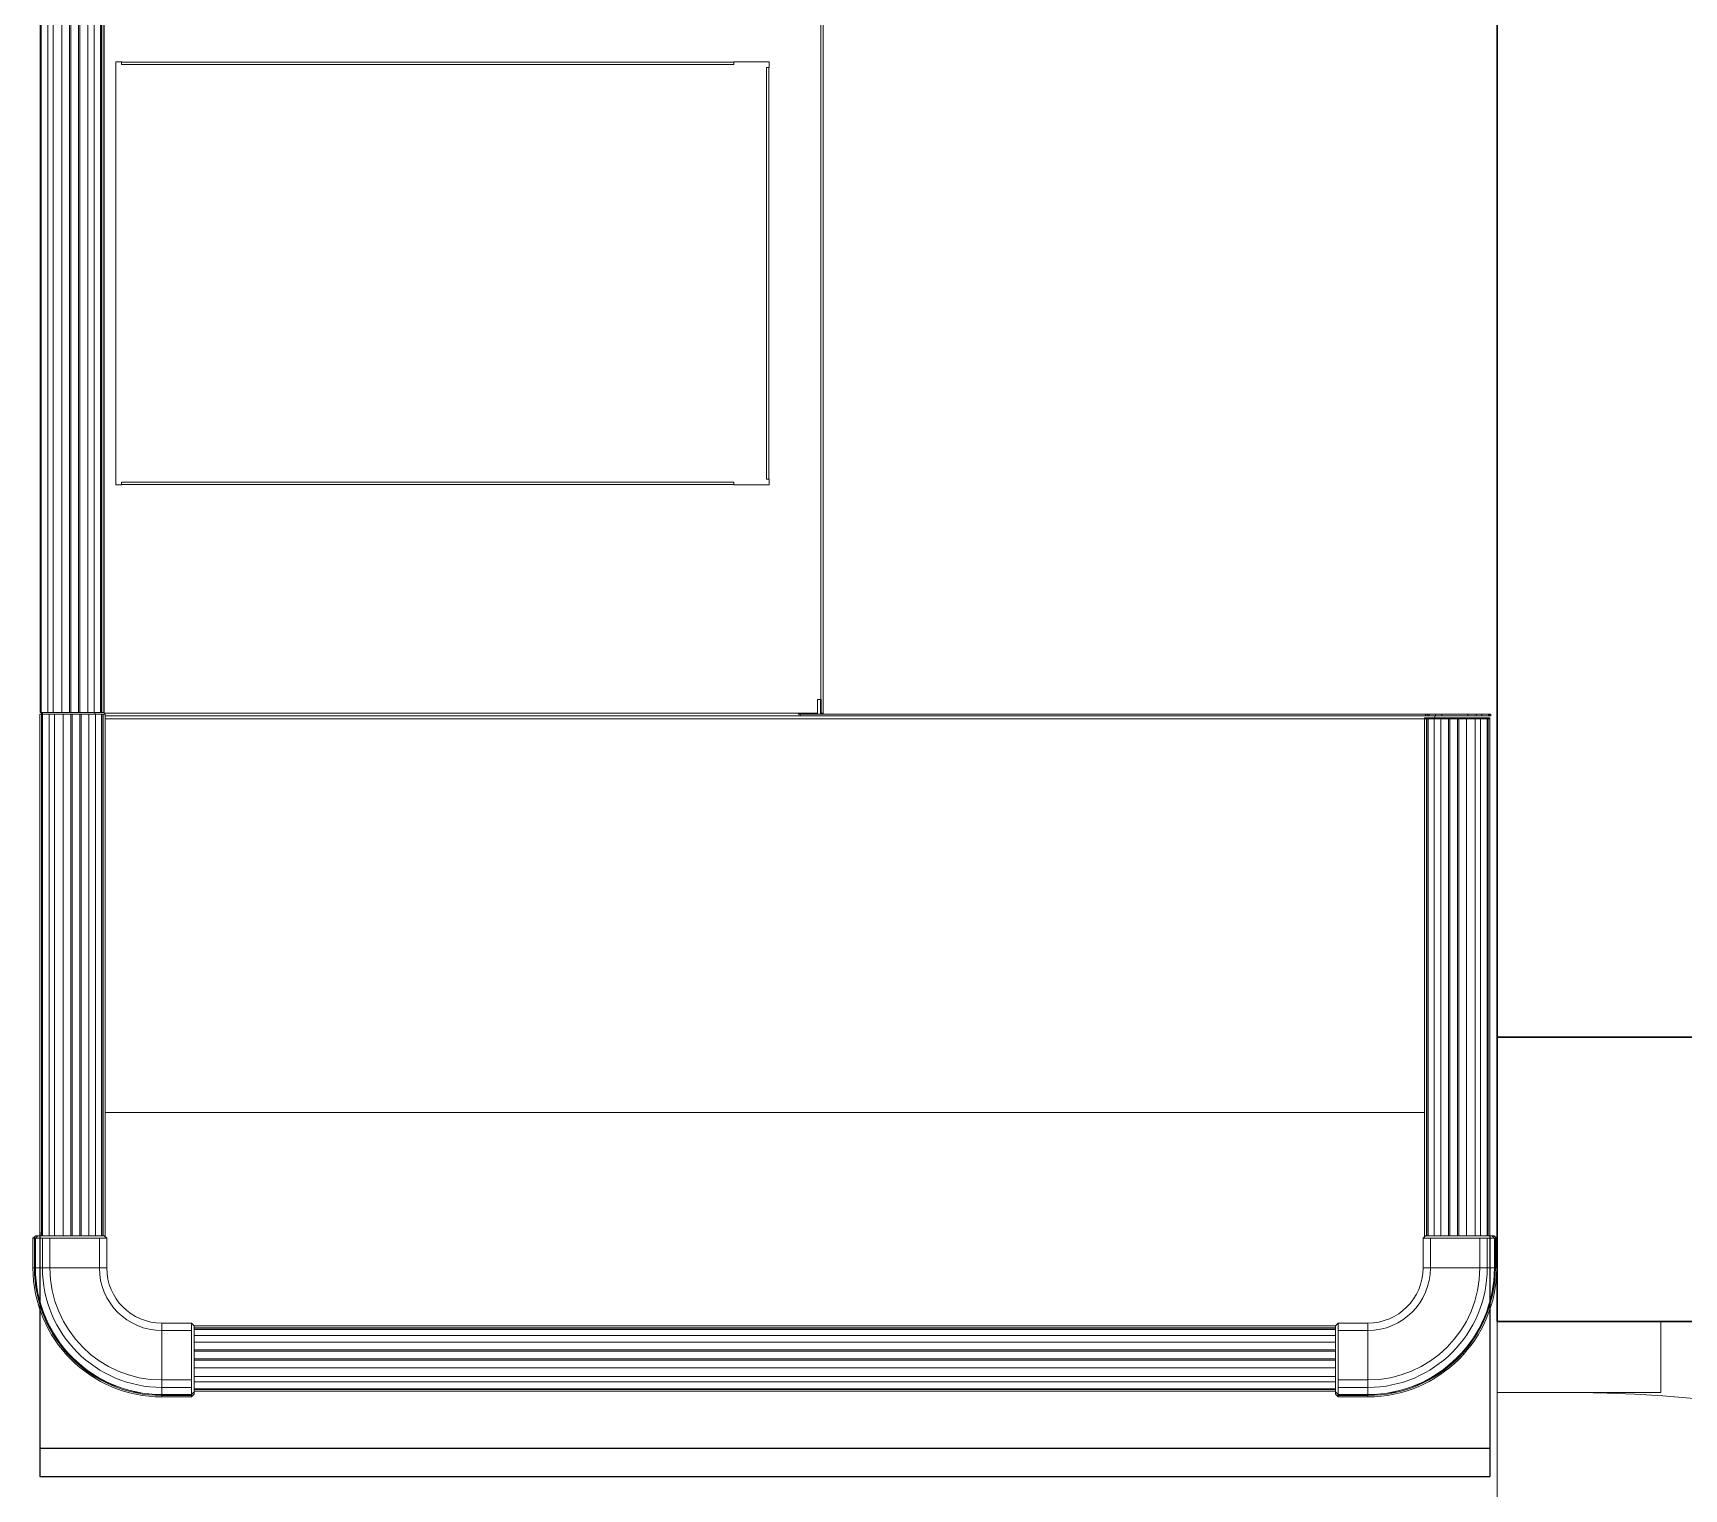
# Model space of a CAD drawing. Header units: inches. Extents: x 148614 to 294443, y 4730 to 138360.
# Drawn here: x 233509 to 234670, y 104176 to 105200 of the extents above; entities that cross this region are included whole.
import ezdxf

# ---------------------------------------------------------------- set-up
doc = ezdxf.new("R2010")
doc.units = ezdxf.units.IN
doc.header["$MEASUREMENT"] = 0
for name, color, linetype, lineweight in [('01-PDA MEP', 7, 'Continuous', 15), ('Aristas tangentes visibles(Kider)', 7, 'Continuous', 5), ('Aristas visibles(Kider)', 7, 'Continuous', 5), ('DIAMENSION', 122, 'Continuous', 15), ('DOORS', 44, 'Continuous', 13), ('mullion', 6, 'Continuous', 30), ('wall cut', 7, 'Continuous', 30), ('wall ele', 7, 'Continuous', 15)]:
    doc.layers.add(name, color=color, linetype=linetype, lineweight=lineweight)
doc.layers.add('DIM', color=7, linetype='Continuous')

# ---------------------------------------------------------------- blocks, each defined once
blk = doc.blocks.new('*U18')
at = {"layer": 'DOORS'}
for points in [[(50, 0), (50, 765), (85, 765), (85, 0)], [(50, 57.5), (50, -57.5), (0, -57.5), (0, 57.5)], [(900, 57.5), (900, -57.5), (850, -57.5), (850, 57.5)]]:
    blk.add_lwpolyline(points, close=True, dxfattribs=at)
blk.add_arc((85, 0), 765, 0, 90, dxfattribs=at)
blk = doc.blocks.new('xcz')
for p, q in [((2319955.6, -2966847.8), (2319953.1, -2966847.8)), ((2320415.8, -2966860.8), (2320415.8, -2967225)), ((2320419.6, -2966860.8), (2320419.6, -2967225)), ((2320424.3, -2966860.8), (2320424.3, -2967225)), ((2320424.3, -2966860.8), (2320424.3, -2967225)), ((2320425, -2966860.8), (2320425, -2967225)), ((2320426.1, -2966860.8), (2320426.1, -2967225)), ((2320429.1, -2967225), (2320380.9, -2967225)), ((2320429.1, -2967225), (2320430.9, -2967226.8)), ((2320384.3, -2967226.8), (2320419.1, -2967226.8)), ((2320419.1, -2967226.8), (2320424.3, -2967226.8)), ((2320419.1, -2967247.7), (2320419.1, -2967226.8)), ((2320424.3, -2967226.8), (2320429.3, -2967226.8)), ((2320424.3, -2967247.7), (2320424.3, -2967226.8)), ((2320429.3, -2967226.8), (2320429.3, -2967226.8)), ((2320429.3, -2967226.8), (2320430, -2967226.8)), ((2320429.3, -2967247.7), (2320429.3, -2967226.8)), ((2320429.3, -2967247.7), (2320429.3, -2967226.8)), ((2320430, -2967226.8), (2320430.9, -2967226.8)), ((2320430, -2967247.7), (2320430, -2967226.8)), ((2320430.9, -2967247.7), (2320430.9, -2967226.8)), ((2320384.3, -2967247.7), (2320419.1, -2967247.7)), ((2320419.1, -2967247.7), (2320424.3, -2967247.7)), ((2320424.3, -2967247.7), (2320429.3, -2967247.7)), ((2320429.3, -2967247.7), (2320430, -2967247.7)), ((2320429.3, -2967247.7), (2320429.3, -2967247.7)), ((2320430, -2967247.7), (2320430.9, -2967247.7))]:
    blk.add_line(p, q)
at = {"flags": 128}
blk.add_lwpolyline([(2320427.7, -2967225.2), (2320427.7, -2967225.3), (2320427.8, -2967225.3), (2320427.8, -2967225.4), (2320427.9, -2967225.5), (2320428, -2967225.6), (2320428.1, -2967225.7), (2320428.4, -2967225.9), (2320428.9, -2967226.4), (2320429.3, -2967226.8)], dxfattribs=at)
for radius in [89.7, 89, 84, 78.8, 90.7, 89.1]:
    blk.add_arc((2320340.3, -2967247.7), radius, 270, 0)
at = {"layer": 'Aristas tangentes visibles(Kider)'}
for p, q in [((2319405.9, -2966857), (2319405.9, -2965896.7)), ((2319406.7, -2966857), (2319406.7, -2965896.7)), ((2319411.4, -2966857), (2319411.4, -2965896.7)), ((2319415.2, -2966857), (2319415.2, -2965896.7)), ((2319444, -2966857), (2319444, -2965896.7)), ((2319449.4, -2966857), (2319449.4, -2965896.7)), ((2319450.8, -2966857), (2319450.8, -2965896.7)), ((2319955.4, -2966857.9), (2319955.4, -2966349.2)), ((2319463.2, -2966399.6), (2319894, -2966399.6)), ((2319918.7, -2966403.4), (2319918.7, -2966692.9)), ((2319894, -2966696.7), (2319463.2, -2966696.7)), ((2319955, -2966847.8), (2319955, -2966858.1)), ((2319406.9, -2967225), (2319406.9, -2966857)), ((2319407.6, -2967225), (2319407.6, -2966857)), ((2319412.3, -2967225), (2319412.3, -2966858.3)), ((2319416.1, -2967225), (2319416.1, -2966858.3)), ((2319444.9, -2967225), (2319444.9, -2966858.3)), ((2319450.4, -2967225), (2319450.4, -2966858.3)), ((2319450.9, -2966857.5), (2319953.1, -2966857.5)), ((2319451.7, -2967225.7), (2319451.7, -2966858.3)), ((2320426.1, -2966861.5), (2319451.8, -2966861.5)), ((2319940.7, -2966859.4), (2319940.7, -2966858.3)), ((2320380.2, -2966860.8), (2320380.2, -2967225.7)), ((2320380.8, -2966859.4), (2320380.8, -2966858.3)), ((2320381, -2966859.4), (2320381, -2966858.3)), ((2320381.5, -2966860.8), (2320381.5, -2967225)), ((2320382.4, -2966859.4), (2320382.4, -2966858.3)), ((2320387, -2966860.8), (2320387, -2967225)), ((2320387.8, -2966859.4), (2320387.8, -2966858.3)), ((2320416.6, -2966859.4), (2320416.6, -2966858.3)), ((2320420.4, -2966859.4), (2320420.4, -2966858.3)), ((2320425.1, -2966859.4), (2320425.1, -2966858.3)), ((2320425.9, -2966859.4), (2320425.9, -2966858.3)), ((2319401.9, -2967226.8), (2319401.9, -2967247.7)), ((2319402.6, -2967226.8), (2319402.6, -2967247.7)), ((2319407.6, -2967226.8), (2319407.6, -2967247.7)), ((2319412.8, -2967226.8), (2319412.8, -2967247.7)), ((2319447.6, -2967226.8), (2319447.6, -2967247.7)), ((2320384.3, -2967247.7), (2320384.3, -2967226.8)), ((2319401.9, -2967247.7), (2319400.9, -2967247.7)), ((2319402.5, -2967247.7), (2319401.9, -2967247.7)), ((2319402.6, -2967247.7), (2319402.5, -2967247.7)), ((2319407.6, -2967247.7), (2319402.6, -2967247.7)), ((2319412.8, -2967247.7), (2319407.6, -2967247.7)), ((2319447.6, -2967247.7), (2319412.8, -2967247.7)), ((2319452.8, -2967247.7), (2319447.6, -2967247.7)), ((2320379.1, -2967247.7), (2320384.3, -2967247.7)), ((2319491.6, -2967286.5), (2319491.6, -2967291.7)), ((2319491.6, -2967291.7), (2319512.5, -2967291.7)), ((2319491.6, -2967291.7), (2319491.6, -2967326.5)), ((2320317.6, -2967288.5), (2319514.3, -2967288.5)), ((2320317.6, -2967289.8), (2319514.3, -2967289.8)), ((2320317.6, -2967295.3), (2319514.3, -2967295.3)), ((2320319.4, -2967291.7), (2320340.3, -2967291.7)), ((2320340.3, -2967286.5), (2320340.3, -2967291.7)), ((2320340.3, -2967291.7), (2320340.3, -2967326.5)), ((2319491.6, -2967326.5), (2319512.5, -2967326.5)), ((2319491.6, -2967326.5), (2319491.6, -2967331.7)), ((2320317.6, -2967324.1), (2319514.3, -2967324.1)), ((2320317.6, -2967327.9), (2319514.3, -2967327.9)), ((2320319.4, -2967326.5), (2320340.3, -2967326.5)), ((2320340.3, -2967326.5), (2320340.3, -2967331.7)), ((2319491.6, -2967331.7), (2319512.5, -2967331.7)), ((2319491.6, -2967331.7), (2319491.6, -2967336.7)), ((2319491.6, -2967336.7), (2319491.6, -2967337.4)), ((2319491.6, -2967336.7), (2319512.5, -2967336.7)), ((2319491.6, -2967336.7), (2319491.6, -2967336.7)), ((2319491.6, -2967337.4), (2319512.5, -2967337.4)), ((2319491.6, -2967337.4), (2319491.6, -2967338.3)), ((2320317.6, -2967332.6), (2319514.3, -2967332.6)), ((2320317.6, -2967333.3), (2319514.3, -2967333.3)), ((2320319.4, -2967331.7), (2320340.3, -2967331.7)), ((2320319.4, -2967336.7), (2320340.3, -2967336.7)), ((2320319.4, -2967337.4), (2320340.3, -2967337.4)), ((2320340.3, -2967331.7), (2320340.3, -2967336.7)), ((2320340.3, -2967336.7), (2320340.3, -2967337.4)), ((2320340.3, -2967336.7), (2320340.3, -2967336.7)), ((2320340.3, -2967337.4), (2320340.3, -2967338.3))]:
    blk.add_line(p, q, dxfattribs=at)
for centre, radius, start, end in [((2319491.6, -2967247.7), 89.7, 180, 270), ((2319491.6, -2967247.7), 89, 180, 270), ((2319491.6, -2967247.7), 84, 180, 270), ((2319491.6, -2967247.7), 78.8, 180, 270), ((2319491.6, -2967247.7), 44, 180, 270), ((2320340.3, -2967247.7), 44, 270, 0)]:
    blk.add_arc(centre, radius, start, end, dxfattribs=at)
at = {"layer": 'Aristas visibles(Kider)'}
for p, q in [((2319406.7, -2966857), (2319406.7, -2965896.7)), ((2319421.2, -2966857), (2319421.2, -2965896.7)), ((2319426.7, -2966857), (2319426.7, -2965896.7)), ((2319427.6, -2966857), (2319427.6, -2965896.7)), ((2319433, -2966857), (2319433, -2965896.7)), ((2319433.9, -2966857), (2319433.9, -2965896.7)), ((2319439.4, -2966857), (2319439.4, -2965896.7)), ((2319448.3, -2966857), (2319448.3, -2965896.7)), ((2319449.2, -2966857), (2319449.2, -2965896.7)), ((2319450.9, -2966857), (2319450.9, -2965896.7)), ((2319957, -2966348.8), (2319957, -2966858.1)), ((2319459.2, -2966696.9), (2319459.2, -2966399.4)), ((2319459.2, -2966399.4), (2319463.2, -2966399.4)), ((2319463.2, -2966399.4), (2319463.2, -2966399.6)), ((2319463.2, -2966401.3), (2319463.2, -2966399.6)), ((2319894, -2966399.4), (2319918.9, -2966399.4)), ((2319894, -2966399.6), (2319894, -2966399.4)), ((2319894, -2966399.6), (2319894, -2966401.3)), ((2319918.9, -2966399.4), (2319918.9, -2966403.4)), ((2319894, -2966401.3), (2319463.2, -2966401.3)), ((2319917, -2966403.4), (2319918.7, -2966403.4)), ((2319917, -2966692.9), (2319917, -2966403.4)), ((2319918.9, -2966403.4), (2319918.7, -2966403.4)), ((2319463.2, -2966696.9), (2319459.2, -2966696.9)), ((2319463.2, -2966694.9), (2319894, -2966694.9)), ((2319463.2, -2966696.7), (2319463.2, -2966694.9)), ((2319463.2, -2966696.7), (2319463.2, -2966696.9)), ((2319894, -2966694.9), (2319894, -2966696.7)), ((2319894, -2966696.9), (2319894, -2966696.7)), ((2319918.9, -2966696.9), (2319894, -2966696.9)), ((2319918.7, -2966692.9), (2319917, -2966692.9)), ((2319918.7, -2966692.9), (2319918.9, -2966692.9)), ((2319918.9, -2966692.9), (2319918.9, -2966696.9)), ((2319953.1, -2966847.8), (2319953.1, -2966857.5)), ((2319955.6, -2966847.8), (2319955.6, -2966857.5)), ((2319957, -2966844.6), (2319957, -2966858.1)), ((2319957, -2966857.5), (2319957, -2966847.8)), ((2319405.8, -2966858.3), (2319406.9, -2966858.3)), ((2319405.8, -2967225), (2319405.8, -2966858.3)), ((2319406.7, -2966857), (2319405.9, -2966857)), ((2319411.4, -2966857), (2319406.7, -2966857)), ((2319406.7, -2966857), (2319406.7, -2966857)), ((2319406.9, -2966858.3), (2319407.6, -2966858.3)), ((2319407.6, -2967225), (2319407.6, -2966857)), ((2319407.6, -2966858.3), (2319412.3, -2966858.3)), ((2319407.6, -2966858.3), (2319407.6, -2966858.3)), ((2319415.2, -2966857), (2319411.4, -2966857)), ((2319412.3, -2966858.3), (2319416.1, -2966858.3)), ((2319421.2, -2966857), (2319415.2, -2966857)), ((2319416.1, -2966858.3), (2319422.2, -2966858.3)), ((2319421.2, -2966857), (2319426.7, -2966857)), ((2319422.2, -2966858.3), (2319427.6, -2966858.3)), ((2319422.2, -2967225), (2319422.2, -2966858.3)), ((2319426.7, -2966857), (2319427.6, -2966857)), ((2319427.6, -2966857), (2319433, -2966857)), ((2319427.6, -2966858.3), (2319428.5, -2966858.3)), ((2319427.6, -2967225), (2319427.6, -2966858.3)), ((2319428.5, -2966858.3), (2319433.9, -2966858.3)), ((2319428.5, -2967225), (2319428.5, -2966858.3)), ((2319433, -2966857), (2319433.9, -2966857)), ((2319433.9, -2966857), (2319439.4, -2966857)), ((2319433.9, -2966858.3), (2319434.8, -2966858.3)), ((2319433.9, -2967225), (2319433.9, -2966858.3)), ((2319434.8, -2966858.3), (2319440.3, -2966858.3)), ((2319434.8, -2967225), (2319434.8, -2966858.3)), ((2319444, -2966857), (2319439.4, -2966857)), ((2319440.3, -2967225), (2319440.3, -2966858.3)), ((2319440.3, -2966858.3), (2319444.9, -2966858.3)), ((2319448.3, -2966857), (2319444, -2966857)), ((2319444.4, -2966858.3), (2319444.4, -2966857)), ((2319444.4, -2966857), (2319444.4, -2966858.1)), ((2319444.4, -2966858.1), (2319444.4, -2966858.1)), ((2319444.4, -2966858.1), (2319444.4, -2966858.3)), ((2319444.9, -2966858.3), (2319449.2, -2966858.3)), ((2319448.3, -2966857), (2319449.2, -2966857)), ((2319449.2, -2966857), (2319449.4, -2966857)), ((2319450.1, -2966858.3), (2319449.2, -2966858.3)), ((2319449.2, -2967225), (2319449.2, -2966858.3)), ((2319449.4, -2966857), (2319450.8, -2966857)), ((2319450.4, -2966858.3), (2319450.1, -2966858.3)), ((2319450.1, -2967225), (2319450.1, -2966858.3)), ((2319451.7, -2966858.3), (2319450.4, -2966858.3)), ((2319450.9, -2966857), (2319450.8, -2966857)), ((2319451.7, -2966858.3), (2319451.8, -2966858.3)), ((2319451.8, -2967225.9), (2319451.8, -2966858.3)), ((2319451.8, -2966859.4), (2320426.9, -2966859.4)), ((2319938.9, -2966859.4), (2319938.9, -2966859.4)), ((2319939.4, -2966858.3), (2319940.7, -2966858.3)), ((2320426.9, -2966858.3), (2319940.7, -2966858.3)), ((2319953.1, -2966857.5), (2319953.1, -2966858.3)), ((2319955, -2966858.1), (2319953.1, -2966858.1)), ((2319955.6, -2966857.5), (2319957, -2966857.5)), ((2319956.9, -2966858.1), (2319957, -2966858.1)), ((2319957, -2966858.1), (2319957, -2966858.3)), ((2320380.1, -2966860.8), (2320380.2, -2966860.8)), ((2320380.1, -2966861.5), (2320380.1, -2967225.9)), ((2320381.5, -2966860.8), (2320380.2, -2966860.8)), ((2320380.9, -2966858.3), (2320380.8, -2966858.3)), ((2320380.9, -2966858.3), (2320381, -2966858.3)), ((2320380.9, -2966859.4), (2320380.9, -2966858.3)), ((2320381, -2966859.4), (2320380.9, -2966859.4)), ((2320382.4, -2966858.3), (2320381, -2966858.3)), ((2320381, -2966859.4), (2320382.4, -2966859.4)), ((2320381.8, -2966860.8), (2320381.5, -2966860.8)), ((2320381.8, -2966860.8), (2320381.8, -2967225)), ((2320382.7, -2966860.8), (2320381.8, -2966860.8)), ((2320382.6, -2966858.3), (2320382.4, -2966858.3)), ((2320382.4, -2966859.4), (2320382.6, -2966859.4)), ((2320382.6, -2966859.4), (2320382.6, -2966858.3)), ((2320383.5, -2966858.3), (2320382.6, -2966858.3)), ((2320382.6, -2966859.4), (2320383.5, -2966859.4)), ((2320382.7, -2966860.8), (2320382.7, -2967225)), ((2320382.7, -2966860.8), (2320387, -2966860.8)), ((2320383.5, -2966859.4), (2320383.5, -2966858.3)), ((2320383.5, -2966858.3), (2320387.8, -2966858.3)), ((2320387.8, -2966859.4), (2320383.5, -2966859.4)), ((2320387, -2966860.8), (2320391.6, -2966860.8)), ((2320387.5, -2966859.4), (2320387.5, -2966860.8)), ((2320387.5, -2966859.4), (2320387.5, -2966860.5)), ((2320387.5, -2966860.5), (2320387.5, -2966860.5)), ((2320387.5, -2966860.8), (2320387.5, -2966860.5)), ((2320387.8, -2966858.3), (2320392.4, -2966858.3)), ((2320392.4, -2966859.4), (2320387.8, -2966859.4)), ((2320391.6, -2966860.8), (2320391.6, -2967225)), ((2320397.1, -2966860.8), (2320391.6, -2966860.8)), ((2320392.4, -2966859.4), (2320392.4, -2966858.3)), ((2320392.4, -2966858.3), (2320410.6, -2966858.3)), ((2320410.6, -2966859.4), (2320392.4, -2966859.4)), ((2320397.1, -2966860.8), (2320397.1, -2967225)), ((2320398, -2966860.8), (2320397.1, -2966860.8)), ((2320398, -2966860.8), (2320398, -2967225)), ((2320403.4, -2966860.8), (2320398, -2966860.8)), ((2320403.4, -2966860.8), (2320403.4, -2967225)), ((2320404.3, -2966860.8), (2320403.4, -2966860.8)), ((2320404.3, -2966860.8), (2320404.3, -2967225)), ((2320409.7, -2966860.8), (2320404.3, -2966860.8)), ((2320409.7, -2966860.8), (2320409.7, -2967225)), ((2320409.7, -2966860.8), (2320415.8, -2966860.8)), ((2320410.6, -2966859.4), (2320410.6, -2966858.3)), ((2320410.6, -2966858.3), (2320416.6, -2966858.3)), ((2320416.6, -2966859.4), (2320410.6, -2966859.4)), ((2320415.8, -2966860.8), (2320419.6, -2966860.8)), ((2320416.6, -2966858.3), (2320420.4, -2966858.3)), ((2320420.4, -2966859.4), (2320416.6, -2966859.4)), ((2320419.6, -2966860.8), (2320424.3, -2966860.8)), ((2320420.4, -2966858.3), (2320425.1, -2966858.3)), ((2320425.1, -2966859.4), (2320420.4, -2966859.4)), ((2320424.3, -2966860.8), (2320424.3, -2966860.8)), ((2320424.3, -2966860.8), (2320425, -2966860.8)), ((2320425, -2966860.8), (2320426.1, -2966860.8)), ((2320425.1, -2966858.3), (2320425.1, -2966858.3)), ((2320425.1, -2966858.3), (2320425.9, -2966858.3)), ((2320425.1, -2966859.4), (2320425.1, -2966858.3)), ((2320425.9, -2966859.4), (2320425.1, -2966859.4)), ((2320425.1, -2966859.4), (2320425.1, -2966859.4)), ((2320425.9, -2966858.3), (2320426.9, -2966858.3)), ((2320426.9, -2966859.4), (2320425.9, -2966859.4)), ((2320426.9, -2966859.4), (2320426.9, -2966858.3)), ((2320380.1, -2967138.4), (2319451.7, -2967138.4)), ((2319400.9, -2967226.8), (2319402.8, -2967225)), ((2319402.8, -2967225), (2319451, -2967225)), ((2319452.8, -2967226.8), (2319451, -2967225)), ((2320379.1, -2967226.8), (2320380.9, -2967225)), ((2319400.9, -2967226.8), (2319401.9, -2967226.8)), ((2319400.9, -2967226.8), (2319400.9, -2967247.7)), ((2319401.9, -2967226.8), (2319402.5, -2967226.8)), ((2319402.5, -2967226.8), (2319402.6, -2967226.8)), ((2319402.5, -2967226.8), (2319402.5, -2967247.7)), ((2319402.6, -2967226.8), (2319407.6, -2967226.8)), ((2319407.6, -2967226.8), (2319412.8, -2967226.8)), ((2319412.8, -2967226.8), (2319447.6, -2967226.8)), ((2319447.6, -2967226.8), (2319452.8, -2967226.8)), ((2319452.8, -2967226.8), (2319452.8, -2967247.7)), ((2320379.1, -2967226.8), (2320384.3, -2967226.8)), ((2320379.1, -2967247.7), (2320379.1, -2967226.8)), ((2319491.6, -2967286.5), (2319512.5, -2967286.5)), ((2319512.5, -2967286.5), (2319512.5, -2967291.7)), ((2319512.5, -2967286.5), (2319514.3, -2967288.3)), ((2319512.5, -2967291.7), (2319512.5, -2967326.5)), ((2319514.3, -2967336.5), (2319514.3, -2967288.3)), ((2320317.6, -2967288.4), (2319514.3, -2967288.4)), ((2320317.6, -2967290.1), (2319514.3, -2967290.1)), ((2320317.6, -2967291), (2319514.3, -2967291)), ((2320319.4, -2967286.5), (2320317.6, -2967288.3)), ((2320317.6, -2967336.5), (2320317.6, -2967288.3)), ((2320319.4, -2967291.7), (2320319.4, -2967286.5)), ((2320319.4, -2967286.5), (2320340.3, -2967286.5)), ((2320319.4, -2967326.5), (2320319.4, -2967291.7)), ((2320317.6, -2967299.9), (2319514.3, -2967299.9)), ((2320317.6, -2967305.4), (2319514.3, -2967305.4)), ((2320317.6, -2967306.3), (2319514.3, -2967306.3)), ((2320317.6, -2967311.7), (2319514.3, -2967311.7)), ((2320317.6, -2967312.6), (2319514.3, -2967312.6)), ((2320317.6, -2967318), (2319514.3, -2967318)), ((2319512.5, -2967326.5), (2319512.5, -2967331.7)), ((2320319.4, -2967331.7), (2320319.4, -2967326.5)), ((2319491.6, -2967336.7), (2319512.5, -2967336.7)), ((2319491.6, -2967338.3), (2319512.5, -2967338.3)), ((2319512.5, -2967331.7), (2319512.5, -2967336.7)), ((2319514.3, -2967336.5), (2319512.5, -2967338.3)), ((2319512.5, -2967336.7), (2319512.5, -2967336.7)), ((2319512.5, -2967336.7), (2319512.5, -2967337.4)), ((2319512.5, -2967337.4), (2319512.5, -2967338.3)), ((2320317.6, -2967332.6), (2319514.3, -2967332.6)), ((2320317.6, -2967334.4), (2319514.3, -2967334.4)), ((2320319.4, -2967338.3), (2320317.6, -2967336.5)), ((2320319.4, -2967336.7), (2320319.4, -2967331.7)), ((2320319.4, -2967337.4), (2320319.4, -2967336.7)), ((2320319.4, -2967336.7), (2320319.4, -2967336.7)), ((2320319.4, -2967336.7), (2320340.3, -2967336.7)), ((2320319.4, -2967338.3), (2320319.4, -2967337.4)), ((2320319.4, -2967338.3), (2320340.3, -2967338.3))]:
    blk.add_line(p, q, dxfattribs=at)
at = {"layer": 'Aristas visibles(Kider)', "flags": 128}
for points in [[(2319402.5, -2967226.8), (2319403, -2967226.4), (2319403.5, -2967225.9), (2319403.8, -2967225.7), (2319403.9, -2967225.6), (2319404, -2967225.5), (2319404.1, -2967225.4), (2319404.1, -2967225.3), (2319404.2, -2967225.3), (2319404.2, -2967225.2)], [(2319514, -2967335.1), (2319514, -2967335.1), (2319514, -2967335.2), (2319513.9, -2967335.2), (2319513.8, -2967335.3), (2319513.7, -2967335.4), (2319513.6, -2967335.5), (2319513.4, -2967335.8), (2319512.9, -2967336.3), (2319512.5, -2967336.7)], [(2320319.4, -2967336.7), (2320319, -2967336.3), (2320318.5, -2967335.8), (2320318.3, -2967335.5), (2320318.2, -2967335.4), (2320318.1, -2967335.3), (2320318, -2967335.2), (2320317.9, -2967335.2), (2320317.9, -2967335.1), (2320317.8, -2967335.1)]]:
    blk.add_lwpolyline(points, dxfattribs=at)
at = {"layer": 'Aristas visibles(Kider)'}
for centre, radius, start, end in [((2319955, -2966857.5), 0.601, 270, 359.9999), ((2319955, -2966857.5), 1.96, 333.561, 359.9999), ((2319491.6, -2967247.7), 90.7, 180, 270), ((2319491.6, -2967247.7), 89.1, 180, 270), ((2319491.6, -2967247.7), 38.8, 180, 270), ((2320340.3, -2967247.7), 38.8, 270, 0)]:
    blk.add_arc(centre, radius, start, end, dxfattribs=at)
at = {"layer": 'DIM'}
for p, q in [((2319405.8, -2967222.6), (2319405.8, -2967394.4)), ((2320426.1, -2967225), (2320426.1, -2967394.4)), ((2319405.8, -2967374.4), (2320426.1, -2967374.4)), ((2319405.8, -2967394.4), (2320426.1, -2967394.4))]:
    blk.add_line(p, q, dxfattribs=at)
blk = doc.blocks.new('gr flr')
at = {"layer": 'DIAMENSION', "color": 6, "lineweight": 5, "ltscale": 1000}
blk.add_blockref('xcz', (14165.6, -284253.4), dxfattribs=at)

msp = doc.modelspace()

# ---------------------------------------------------------------- linework, layer by layer
at = {"layer": 'mullion'}
msp.add_lwpolyline([(234739.1, 104493.5), (234539.1, 104493.5), (234539.1, 104293.5), (234739.1, 104293.5)], close=True, dxfattribs=at)
at = {"layer": 'wall cut'}
for q in [(234539.1, 105832.8), (234739.1, 104293.5)]:
    msp.add_line((234539.1, 104293.5), q, dxfattribs=at)
at = {"layer": 'wall ele'}
msp.add_lwpolyline([(234539.1, 103399.7), (234539.1, 104293.5)], dxfattribs=at)

# ---------------------------------------------------------------- block references
at = {"layer": '01-PDA MEP'}
msp.add_blockref('gr flr', (-2100057.9, 3355832.3), dxfattribs=at)
at = {"layer": 'DOORS', "xscale": -1, "rotation": 270}
msp.add_blockref('*U18', (234596.6, 103393.5), dxfattribs=at)

doc.saveas('drawing.dxf')
